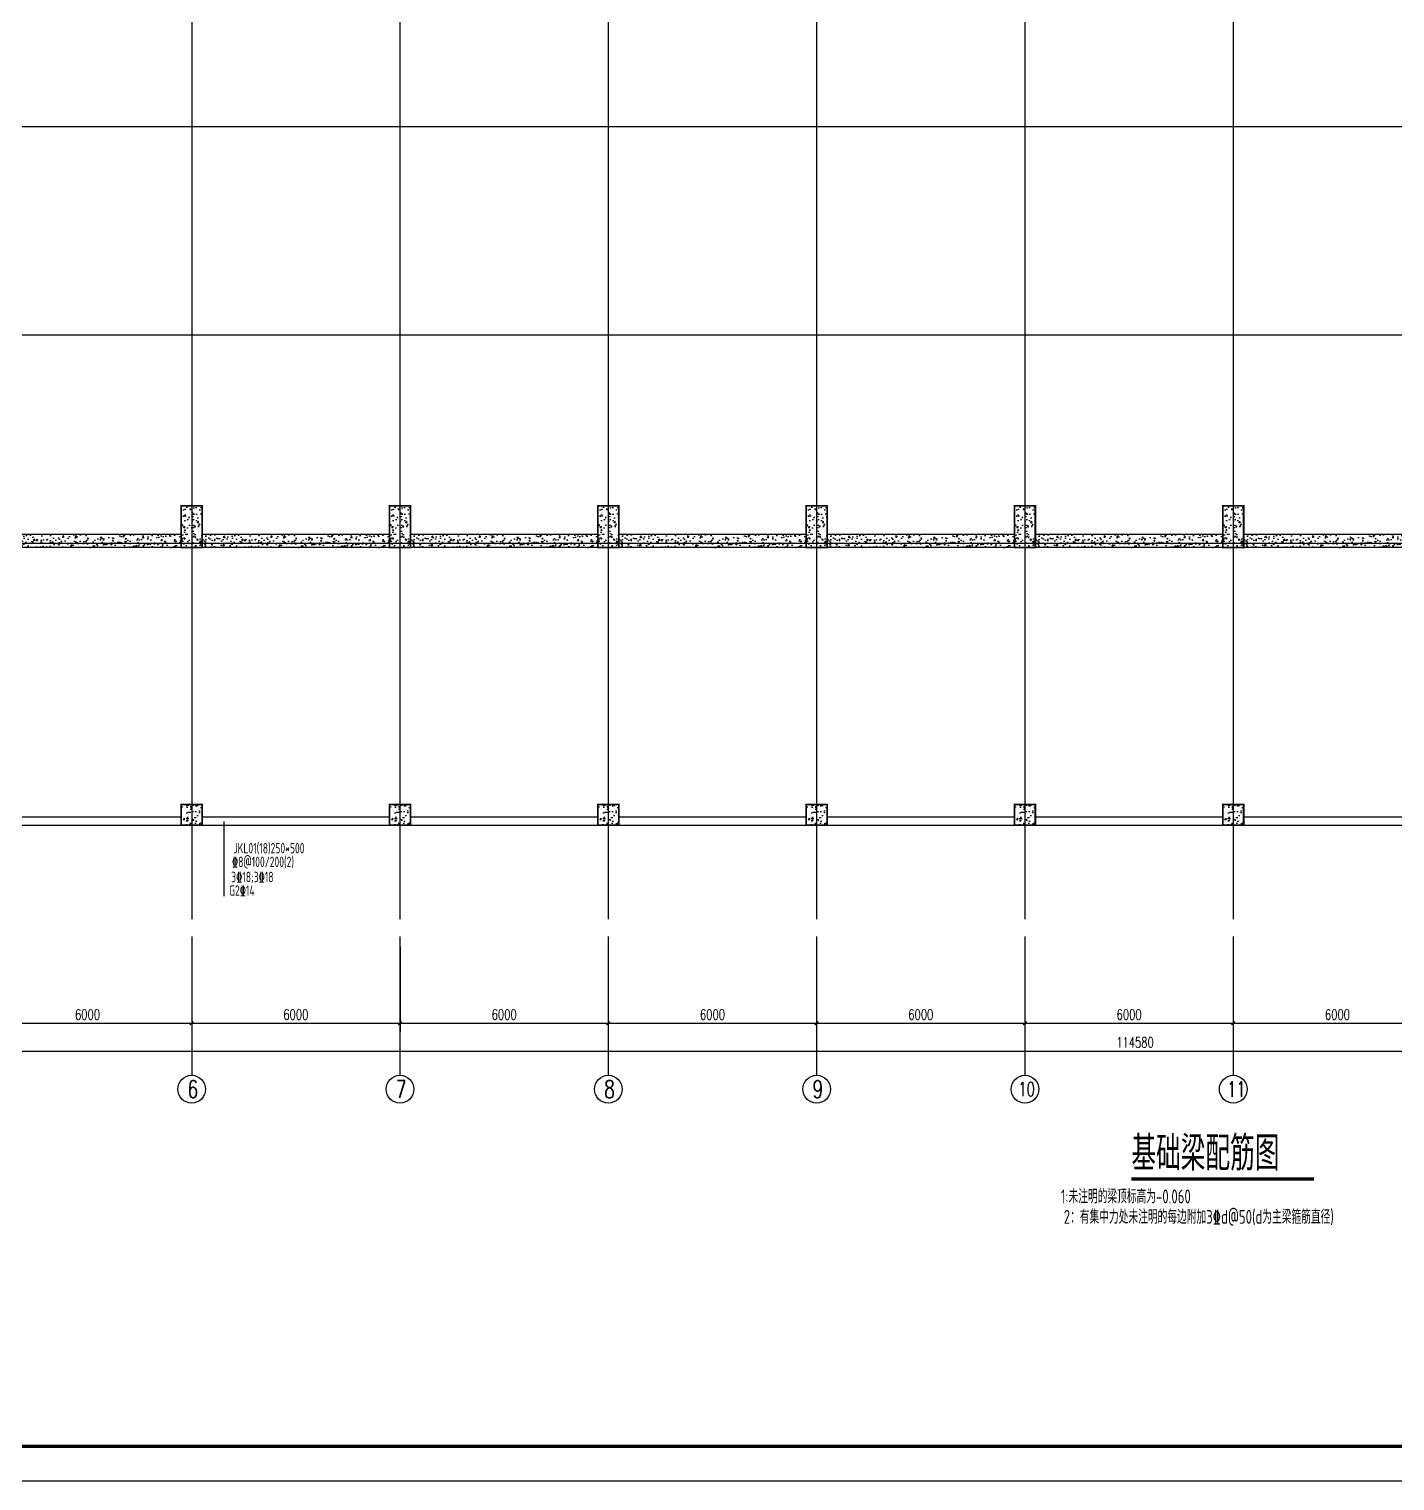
# Model space of a CAD drawing. Extents: x -73672 to 366960, y -527333 to 140666.
# Drawn here: x 217021 to 256363, y -186418 to -144605 of the extents above; entities that cross this region are included whole.
import ezdxf
from ezdxf.enums import TextEntityAlignment as Align

# ---------------------------------------------------------------- set-up
doc = ezdxf.new("R2010")
doc.units = 0
doc.header["$LTSCALE"] = 1000
doc.header["$MEASUREMENT"] = 0
for name, color, linetype in [('AXIS', 3, 'Continuous'), ('AXIS_TEXT', 7, 'Continuous'), ('COLU_DE_NUM', 7, 'Continuous'), ('COLUMN', 9, 'Continuous'), ('DIM_SYMB', 3, 'Continuous'), ('PUB_TITLE', 4, 'Continuous'), ('TEXT', 3, 'Continuous'), ('WALL', 9, 'Continuous')]:
    doc.layers.add(name, color=color, linetype=linetype)
doc.styles.add('_TCH_AXIS', font='COMPLEX', dxfattribs={"bigfont": 'GBCBIG'})
doc.styles.add('_TCH_DIM_T3', font='SIMPLEX', dxfattribs={"width": 0.705882, "bigfont": 'GBCBIG'})
doc.styles.add('COMPLEX', font='COMPLEX', dxfattribs={"bigfont": 'Tssdchn.shx'})
doc.styles.get("Standard").update_dxf_attribs({"font": 'gbenor.shx', "bigfont": 'gbcbig.shx'})
doc.styles.add('TSSD_Label', font='Tssdeng.shx', dxfattribs={"width": 0.7, "bigfont": 'hztxt.shx'})
doc.styles.add('TSSD_Rein', font='Tssdeng.shx', dxfattribs={"width": 0.7, "bigfont": 'hztxt.shx'})
doc.dimstyles.new('_TCH_ARCH-100', dxfattribs={"dimtxt": 297.5, "dimasz": 100, "dimexe": 250, "dimexo": 300, "dimgap": 100, "dimtad": 1, "dimdec": 0, "dimzin": 0, "dimdsep": 46, "dimtxsty": '_TCH_DIM_T3', "dimblk": 'ARCHTICK', "dimcen": 0.09, "dimclrt": 7, "dimazin": 2, "dimtfac": 1, "dimtdec": 0, "dimtix": 1, "dimtmove": 2, "dimatfit": 3, "dimfxl": 0, "dimtolj": 1, "dimtzin": 0, "dimarcsym": 0})

# ---------------------------------------------------------------- blocks, each defined once
blk = doc.blocks.new('_AXISO')
blk.add_circle((0, 0), 0.5)
at = {"layer": 'AXIS_TEXT', "style": 'COMPLEX'}
blk.add_attdef('A', text='', height=0.56, dxfattribs=at).set_placement((-0.25, -0.28), (0.25, -0.28), align=Align.FIT)
blk = doc.blocks.new('_ArchTick')
at = {"color": 0, "linetype": 'ByBlock', "const_width": 0.4}
blk.add_lwpolyline([(-0.5, -0.5), (0.5, 0.5)], dxfattribs=at)
blk = doc.blocks.new('*D8573')
at = {"layer": 'AXIS', "color": 0, "lineweight": -2}
for p, q in [((191586, -171036), (191586, -174286)), ((306166, -171036), (306166, -174286)), ((191586, -174036), (306166, -174036))]:
    blk.add_line(p, q, dxfattribs=at)
at = {"layer": 'Defpoints', "color": 0}
for p in [(191586, -170736), (306166, -170736), (306166, -174036)]:
    blk.add_point(p, dxfattribs=at)
at = {"layer": 'AXIS', "color": 0, "linetype": 'ByBlock', "lineweight": -2, "xscale": 100, "yscale": 100, "zscale": 100, "rotation": 180}
blk.add_blockref('_ArchTick', (191586, -174036), dxfattribs=at)
at = {"layer": 'AXIS', "color": 0, "linetype": 'ByBlock', "lineweight": -2, "xscale": 100, "yscale": 100, "zscale": 100}
blk.add_blockref('_ArchTick', (306166, -174036), dxfattribs=at)
at = {"layer": 'AXIS', "color": 7, "insert": (248876, -173787), "char_height": 297.5, "attachment_point": 5, "style": '_TCH_DIM_T3'}
blk.add_mtext('\\A1;114580', dxfattribs=at)
blk = doc.blocks.new('*D8579')
at = {"layer": 'AXIS', "color": 0, "lineweight": -2}
for p, q in [((215706, -171036), (215706, -173486)), ((221706, -171036), (221706, -173486)), ((215706, -173236), (221706, -173236))]:
    blk.add_line(p, q, dxfattribs=at)
at = {"layer": 'Defpoints', "color": 0}
for p in [(215706, -170736), (221706, -170736), (221706, -173236)]:
    blk.add_point(p, dxfattribs=at)
at = {"layer": 'AXIS', "color": 0, "linetype": 'ByBlock', "lineweight": -2, "xscale": 100, "yscale": 100, "zscale": 100, "rotation": 180}
blk.add_blockref('_ArchTick', (215706, -173236), dxfattribs=at)
at = {"layer": 'AXIS', "color": 0, "linetype": 'ByBlock', "lineweight": -2, "xscale": 100, "yscale": 100, "zscale": 100}
blk.add_blockref('_ArchTick', (221706, -173236), dxfattribs=at)
at = {"layer": 'AXIS', "color": 7, "insert": (218706, -172987), "char_height": 297.5, "attachment_point": 5, "style": '_TCH_DIM_T3'}
blk.add_mtext('\\A1;6000', dxfattribs=at)
blk = doc.blocks.new('*D8580')
at = {"layer": 'AXIS', "color": 0, "lineweight": -2}
for p, q in [((221706, -171036), (221706, -173486)), ((227706, -171036), (227706, -173486)), ((221706, -173236), (227706, -173236))]:
    blk.add_line(p, q, dxfattribs=at)
at = {"layer": 'Defpoints', "color": 0}
for p in [(221706, -170736), (227706, -170736), (227706, -173236)]:
    blk.add_point(p, dxfattribs=at)
at = {"layer": 'AXIS', "color": 0, "linetype": 'ByBlock', "lineweight": -2, "xscale": 100, "yscale": 100, "zscale": 100, "rotation": 180}
blk.add_blockref('_ArchTick', (221706, -173236), dxfattribs=at)
at = {"layer": 'AXIS', "color": 0, "linetype": 'ByBlock', "lineweight": -2, "xscale": 100, "yscale": 100, "zscale": 100}
blk.add_blockref('_ArchTick', (227706, -173236), dxfattribs=at)
at = {"layer": 'AXIS', "color": 7, "insert": (224706, -172987), "char_height": 297.5, "attachment_point": 5, "style": '_TCH_DIM_T3'}
blk.add_mtext('\\A1;6000', dxfattribs=at)
blk = doc.blocks.new('*D8581')
at = {"layer": 'AXIS', "color": 0, "lineweight": -2}
for p, q in [((227706, -171036), (227706, -173486)), ((233706, -171036), (233706, -173486)), ((227706, -173236), (233706, -173236))]:
    blk.add_line(p, q, dxfattribs=at)
at = {"layer": 'Defpoints', "color": 0}
for p in [(227706, -170736), (233706, -170736), (233706, -173236)]:
    blk.add_point(p, dxfattribs=at)
at = {"layer": 'AXIS', "color": 0, "linetype": 'ByBlock', "lineweight": -2, "xscale": 100, "yscale": 100, "zscale": 100, "rotation": 180}
blk.add_blockref('_ArchTick', (227706, -173236), dxfattribs=at)
at = {"layer": 'AXIS', "color": 0, "linetype": 'ByBlock', "lineweight": -2, "xscale": 100, "yscale": 100, "zscale": 100}
blk.add_blockref('_ArchTick', (233706, -173236), dxfattribs=at)
at = {"layer": 'AXIS', "color": 7, "insert": (230706, -172987), "char_height": 297.5, "attachment_point": 5, "style": '_TCH_DIM_T3'}
blk.add_mtext('\\A1;6000', dxfattribs=at)
blk = doc.blocks.new('*D8582')
at = {"layer": 'AXIS', "color": 0, "lineweight": -2}
for p, q in [((233706, -171036), (233706, -173486)), ((239706, -171036), (239706, -173486)), ((233706, -173236), (239706, -173236))]:
    blk.add_line(p, q, dxfattribs=at)
at = {"layer": 'Defpoints', "color": 0}
for p in [(233706, -170736), (239706, -170736), (239706, -173236)]:
    blk.add_point(p, dxfattribs=at)
at = {"layer": 'AXIS', "color": 0, "linetype": 'ByBlock', "lineweight": -2, "xscale": 100, "yscale": 100, "zscale": 100, "rotation": 180}
blk.add_blockref('_ArchTick', (233706, -173236), dxfattribs=at)
at = {"layer": 'AXIS', "color": 0, "linetype": 'ByBlock', "lineweight": -2, "xscale": 100, "yscale": 100, "zscale": 100}
blk.add_blockref('_ArchTick', (239706, -173236), dxfattribs=at)
at = {"layer": 'AXIS', "color": 7, "insert": (236706, -172987), "char_height": 297.5, "attachment_point": 5, "style": '_TCH_DIM_T3'}
blk.add_mtext('\\A1;6000', dxfattribs=at)
blk = doc.blocks.new('*D8583')
at = {"layer": 'AXIS', "color": 0, "lineweight": -2}
for p, q in [((239706, -171036), (239706, -173486)), ((245706, -171036), (245706, -173486)), ((239706, -173236), (245706, -173236))]:
    blk.add_line(p, q, dxfattribs=at)
at = {"layer": 'Defpoints', "color": 0}
for p in [(239706, -170736), (245706, -170736), (245706, -173236)]:
    blk.add_point(p, dxfattribs=at)
at = {"layer": 'AXIS', "color": 0, "linetype": 'ByBlock', "lineweight": -2, "xscale": 100, "yscale": 100, "zscale": 100, "rotation": 180}
blk.add_blockref('_ArchTick', (239706, -173236), dxfattribs=at)
at = {"layer": 'AXIS', "color": 0, "linetype": 'ByBlock', "lineweight": -2, "xscale": 100, "yscale": 100, "zscale": 100}
blk.add_blockref('_ArchTick', (245706, -173236), dxfattribs=at)
at = {"layer": 'AXIS', "color": 7, "insert": (242706, -172987), "char_height": 297.5, "attachment_point": 5, "style": '_TCH_DIM_T3'}
blk.add_mtext('\\A1;6000', dxfattribs=at)
blk = doc.blocks.new('*D8584')
at = {"layer": 'AXIS', "color": 0, "lineweight": -2}
for p, q in [((245706, -171036), (245706, -173486)), ((251706, -171036), (251706, -173486)), ((245706, -173236), (251706, -173236))]:
    blk.add_line(p, q, dxfattribs=at)
at = {"layer": 'Defpoints', "color": 0}
for p in [(245706, -170736), (251706, -170736), (251706, -173236)]:
    blk.add_point(p, dxfattribs=at)
at = {"layer": 'AXIS', "color": 0, "linetype": 'ByBlock', "lineweight": -2, "xscale": 100, "yscale": 100, "zscale": 100, "rotation": 180}
blk.add_blockref('_ArchTick', (245706, -173236), dxfattribs=at)
at = {"layer": 'AXIS', "color": 0, "linetype": 'ByBlock', "lineweight": -2, "xscale": 100, "yscale": 100, "zscale": 100}
blk.add_blockref('_ArchTick', (251706, -173236), dxfattribs=at)
at = {"layer": 'AXIS', "color": 7, "insert": (248706, -172987), "char_height": 297.5, "attachment_point": 5, "style": '_TCH_DIM_T3'}
blk.add_mtext('\\A1;6000', dxfattribs=at)
blk = doc.blocks.new('*D8585')
at = {"layer": 'AXIS', "color": 0, "lineweight": -2}
for p, q in [((251706, -171036), (251706, -173486)), ((257706, -171036), (257706, -173486)), ((251706, -173236), (257706, -173236))]:
    blk.add_line(p, q, dxfattribs=at)
at = {"layer": 'Defpoints', "color": 0}
for p in [(251706, -170736), (257706, -170736), (257706, -173236)]:
    blk.add_point(p, dxfattribs=at)
at = {"layer": 'AXIS', "color": 0, "linetype": 'ByBlock', "lineweight": -2, "xscale": 100, "yscale": 100, "zscale": 100, "rotation": 180}
blk.add_blockref('_ArchTick', (251706, -173236), dxfattribs=at)
at = {"layer": 'AXIS', "color": 0, "linetype": 'ByBlock', "lineweight": -2, "xscale": 100, "yscale": 100, "zscale": 100}
blk.add_blockref('_ArchTick', (257706, -173236), dxfattribs=at)
at = {"layer": 'AXIS', "color": 7, "insert": (254706, -172987), "char_height": 297.5, "attachment_point": 5, "style": '_TCH_DIM_T3'}
blk.add_mtext('\\A1;6000', dxfattribs=at)

msp = doc.modelspace()

# ---------------------------------------------------------------- hatches: boundary and pattern name
h = msp.add_hatch()
h.set_pattern_fill('混凝土', color=0, scale=50)
h.set_pattern_definition([(50, (29820, -44086.3), (358.6301, -31.37607), [37.5, -412.5]), (355, (29820, -44086.3), (-69.37567, 376.09607), [30, -330]), (100.4514, (29849.9, -44088.9), (289.2547, 344.71977), [31.8701, -350.57106]), (46.1842, (29820, -43986.3), (533.6205, -82.7595), [56.25, -618.75]), (96.6356, (29864.47, -43993.2), (467.3314, 487.0589), [47.8051, -525.8565]), (351.1842, (29820, -43986.3), (467.331, 487.0593), [45, -495]), (21, (29870, -44011.3), (298.45353, -201.30945), [37.5, -412.5]), (326, (29870, -44011.3), (121.65767, 362.575), [30, -330]), (71.4514, (29894.87, -44028.07), (420.1113, 161.26525), [31.8701, -350.57106]), (37.5, (29820, -44086.3), (6.07993, 166.44693), [0, -326, 0, -335, 0, -331.25]), (7.5, (29820, -44086.3), (131.53477, 197.20586), [0, -191, 0, -318.5, 0, -126.25]), (327.5, (29708.5, -44086.3), (266.91122, -11.277436), [0, -125, 0, -390, 0, -517.5]), (317.5, (29658.5, -44086.3), (291.59308, 50.0525), [0, -162.5, 0, -259, 0, -367.5])])
h.paths.add_polyline_path([(221525.56, -159534.17), (221775.56, -159534.17), (222005.56, -159534.17), (222005.56, -158704.17), (222005.56, -158454.17), (221525.56, -158454.17)])
h.paths.add_polyline_path([(221525.56, -158454.17), (222005.56, -158454.17), (222005.56, -158334.17), (221525.56, -158334.17)])
h.paths.add_polyline_path([(221525.56, -158334.17), (221405.56, -158334.17), (221405.56, -158454.17), (221525.56, -158454.17)])
h.paths.add_polyline_path([(221525.56, -159534.17), (221525.56, -158454.17), (221405.56, -158454.17), (221405.56, -159534.17)])
h = msp.add_hatch()
h.set_pattern_fill('混凝土', color=0, scale=50)
h.set_pattern_definition([(50, (35820, -44086.3), (358.6301, -31.37607), [37.5, -412.5]), (355, (35820, -44086.3), (-69.37567, 376.09607), [30, -330]), (100.4514, (35849.9, -44088.9), (289.2547, 344.71977), [31.8701, -350.57106]), (46.1842, (35820, -43986.3), (533.6205, -82.7595), [56.25, -618.75]), (96.6356, (35864.47, -43993.2), (467.3314, 487.0589), [47.8051, -525.8565]), (351.1842, (35820, -43986.3), (467.331, 487.0593), [45, -495]), (21, (35870, -44011.3), (298.45353, -201.30945), [37.5, -412.5]), (326, (35870, -44011.3), (121.65767, 362.575), [30, -330]), (71.4514, (35894.87, -44028.07), (420.1113, 161.26525), [31.8701, -350.57106]), (37.5, (35820, -44086.3), (6.07993, 166.44693), [0, -326, 0, -335, 0, -331.25]), (7.5, (35820, -44086.3), (131.53477, 197.20586), [0, -191, 0, -318.5, 0, -126.25]), (327.5, (35708.5, -44086.3), (266.91122, -11.277436), [0, -125, 0, -390, 0, -517.5]), (317.5, (35658.5, -44086.3), (291.59308, 50.0525), [0, -162.5, 0, -259, 0, -367.5])])
h.paths.add_polyline_path([(227525.56, -159534.17), (227775.56, -159534.17), (228005.56, -159534.17), (228005.56, -158704.17), (228005.56, -158454.17), (227525.56, -158454.17)])
h.paths.add_polyline_path([(227525.56, -158454.17), (228005.56, -158454.17), (228005.56, -158334.17), (227525.56, -158334.17)])
h.paths.add_polyline_path([(227525.56, -158334.17), (227405.56, -158334.17), (227405.56, -158454.17), (227525.56, -158454.17)])
h.paths.add_polyline_path([(227525.56, -159534.17), (227525.56, -158454.17), (227405.56, -158454.17), (227405.56, -159534.17)])
h = msp.add_hatch()
h.set_pattern_fill('混凝土', color=0, scale=50)
h.set_pattern_definition([(50, (41820, -44086.3), (358.6301, -31.37607), [37.5, -412.5]), (355, (41820, -44086.3), (-69.37567, 376.09607), [30, -330]), (100.4514, (41849.9, -44088.9), (289.2547, 344.71977), [31.8701, -350.57106]), (46.1842, (41820, -43986.3), (533.6205, -82.7595), [56.25, -618.75]), (96.6356, (41864.47, -43993.2), (467.3314, 487.0589), [47.8051, -525.8565]), (351.1842, (41820, -43986.3), (467.331, 487.0593), [45, -495]), (21, (41870, -44011.3), (298.45353, -201.30945), [37.5, -412.5]), (326, (41870, -44011.3), (121.65767, 362.575), [30, -330]), (71.4514, (41894.87, -44028.07), (420.1113, 161.26525), [31.8701, -350.57106]), (37.5, (41820, -44086.3), (6.07993, 166.44693), [0, -326, 0, -335, 0, -331.25]), (7.5, (41820, -44086.3), (131.53477, 197.20586), [0, -191, 0, -318.5, 0, -126.25]), (327.5, (41708.5, -44086.3), (266.91122, -11.277436), [0, -125, 0, -390, 0, -517.5]), (317.5, (41658.5, -44086.3), (291.59308, 50.0525), [0, -162.5, 0, -259, 0, -367.5])])
h.paths.add_polyline_path([(233525.56, -159534.17), (233775.56, -159534.17), (234005.56, -159534.17), (234005.56, -158704.17), (234005.56, -158454.17), (233525.56, -158454.17)])
h.paths.add_polyline_path([(233525.56, -158454.17), (234005.56, -158454.17), (234005.56, -158334.17), (233525.56, -158334.17)])
h.paths.add_polyline_path([(233525.56, -158334.17), (233405.56, -158334.17), (233405.56, -158454.17), (233525.56, -158454.17)])
h.paths.add_polyline_path([(233525.56, -159534.17), (233525.56, -158454.17), (233405.56, -158454.17), (233405.56, -159534.17)])
h = msp.add_hatch()
h.set_pattern_fill('混凝土', color=0, scale=50)
h.set_pattern_definition([(50, (47820, -44086.3), (358.6301, -31.37607), [37.5, -412.5]), (355, (47820, -44086.3), (-69.37567, 376.09607), [30, -330]), (100.4514, (47849.9, -44088.9), (289.2547, 344.71977), [31.8701, -350.57106]), (46.1842, (47820, -43986.3), (533.6205, -82.7595), [56.25, -618.75]), (96.6356, (47864.47, -43993.2), (467.3314, 487.0589), [47.8051, -525.8565]), (351.1842, (47820, -43986.3), (467.331, 487.0593), [45, -495]), (21, (47870, -44011.3), (298.45353, -201.30945), [37.5, -412.5]), (326, (47870, -44011.3), (121.65767, 362.575), [30, -330]), (71.4514, (47894.87, -44028.07), (420.1113, 161.26525), [31.8701, -350.57106]), (37.5, (47820, -44086.3), (6.07993, 166.44693), [0, -326, 0, -335, 0, -331.25]), (7.5, (47820, -44086.3), (131.53477, 197.20586), [0, -191, 0, -318.5, 0, -126.25]), (327.5, (47708.5, -44086.3), (266.91122, -11.277436), [0, -125, 0, -390, 0, -517.5]), (317.5, (47658.5, -44086.3), (291.59308, 50.0525), [0, -162.5, 0, -259, 0, -367.5])])
h.paths.add_polyline_path([(239525.56, -159534.17), (239775.56, -159534.17), (240005.56, -159534.17), (240005.56, -158704.17), (240005.56, -158454.17), (239525.56, -158454.17)])
h.paths.add_polyline_path([(239525.56, -158454.17), (240005.56, -158454.17), (240005.56, -158334.17), (239525.56, -158334.17)])
h.paths.add_polyline_path([(239525.56, -158334.17), (239405.56, -158334.17), (239405.56, -158454.17), (239525.56, -158454.17)])
h.paths.add_polyline_path([(239525.56, -159534.17), (239525.56, -158454.17), (239405.56, -158454.17), (239405.56, -159534.17)])
h = msp.add_hatch()
h.set_pattern_fill('混凝土', color=0, scale=50)
h.set_pattern_definition([(50, (53820, -44086.3), (358.6301, -31.37607), [37.5, -412.5]), (355, (53820, -44086.3), (-69.37567, 376.09607), [30, -330]), (100.4514, (53849.9, -44088.9), (289.2547, 344.71977), [31.8701, -350.57106]), (46.1842, (53820, -43986.3), (533.6205, -82.7595), [56.25, -618.75]), (96.6356, (53864.47, -43993.2), (467.3314, 487.0589), [47.8051, -525.8565]), (351.1842, (53820, -43986.3), (467.331, 487.0593), [45, -495]), (21, (53870, -44011.3), (298.45353, -201.30945), [37.5, -412.5]), (326, (53870, -44011.3), (121.65767, 362.575), [30, -330]), (71.4514, (53894.87, -44028.07), (420.1113, 161.26525), [31.8701, -350.57106]), (37.5, (53820, -44086.3), (6.07993, 166.44693), [0, -326, 0, -335, 0, -331.25]), (7.5, (53820, -44086.3), (131.53477, 197.20586), [0, -191, 0, -318.5, 0, -126.25]), (327.5, (53708.5, -44086.3), (266.91122, -11.277436), [0, -125, 0, -390, 0, -517.5]), (317.5, (53658.5, -44086.3), (291.59308, 50.0525), [0, -162.5, 0, -259, 0, -367.5])])
h.paths.add_polyline_path([(245525.56, -159534.17), (245775.56, -159534.17), (246005.56, -159534.17), (246005.56, -158704.17), (246005.56, -158454.17), (245525.56, -158454.17)])
h.paths.add_polyline_path([(245525.56, -158454.17), (246005.56, -158454.17), (246005.56, -158334.17), (245525.56, -158334.17)])
h.paths.add_polyline_path([(245525.56, -158334.17), (245405.56, -158334.17), (245405.56, -158454.17), (245525.56, -158454.17)])
h.paths.add_polyline_path([(245525.56, -159534.17), (245525.56, -158454.17), (245405.56, -158454.17), (245405.56, -159534.17)])
h = msp.add_hatch()
h.set_pattern_fill('混凝土', color=0, scale=50)
h.set_pattern_definition([(50, (59820, -44086.3), (358.6301, -31.37607), [37.5, -412.5]), (355, (59820, -44086.3), (-69.37567, 376.09607), [30, -330]), (100.4514, (59849.9, -44088.9), (289.2547, 344.71977), [31.8701, -350.57106]), (46.1842, (59820, -43986.3), (533.6205, -82.7595), [56.25, -618.75]), (96.6356, (59864.47, -43993.2), (467.3314, 487.0589), [47.8051, -525.8565]), (351.1842, (59820, -43986.3), (467.331, 487.0593), [45, -495]), (21, (59870, -44011.3), (298.45353, -201.30945), [37.5, -412.5]), (326, (59870, -44011.3), (121.65767, 362.575), [30, -330]), (71.4514, (59894.87, -44028.07), (420.1113, 161.26525), [31.8701, -350.57106]), (37.5, (59820, -44086.3), (6.07993, 166.44693), [0, -326, 0, -335, 0, -331.25]), (7.5, (59820, -44086.3), (131.53477, 197.20586), [0, -191, 0, -318.5, 0, -126.25]), (327.5, (59708.5, -44086.3), (266.91122, -11.277436), [0, -125, 0, -390, 0, -517.5]), (317.5, (59658.5, -44086.3), (291.59308, 50.0525), [0, -162.5, 0, -259, 0, -367.5])])
h.paths.add_polyline_path([(251525.56, -159534.17), (251775.56, -159534.17), (252005.56, -159534.17), (252005.56, -158704.17), (252005.56, -158454.17), (251525.56, -158454.17)])
h.paths.add_polyline_path([(251525.56, -158454.17), (252005.56, -158454.17), (252005.56, -158334.17), (251525.56, -158334.17)])
h.paths.add_polyline_path([(251525.56, -158334.17), (251405.56, -158334.17), (251405.56, -158454.17), (251525.56, -158454.17)])
h.paths.add_polyline_path([(251525.56, -159534.17), (251525.56, -158454.17), (251405.56, -158454.17), (251405.56, -159534.17)])
h = msp.add_hatch()
h.set_pattern_fill('混凝土', color=0, scale=50, pattern_type=2)
h.set_pattern_definition([(50, (18000, 2953.7), (358.6301, -31.37607), [37.5, -412.5]), (355, (18000, 2953.7), (-69.37567, 376.09607), [30, -330]), (100.4514, (18029.9, 2951.1), (289.2547, 344.71977), [31.8701, -350.57106]), (46.1842, (18000, 3053.7), (533.6205, -82.7595), [56.25, -618.75]), (96.6356, (18044.47, 3046.8), (467.3314, 487.0589), [47.8051, -525.8565]), (351.1842, (18000, 3053.7), (467.331, 487.0593), [45, -495]), (21, (18050, 3028.7), (298.45353, -201.30945), [37.5, -412.5]), (326, (18050, 3028.7), (121.65767, 362.575), [30, -330]), (71.4514, (18074.87, 3011.93), (420.1113, 161.26525), [31.8701, -350.57106]), (37.5, (18000, 2953.7), (6.07993, 166.44693), [0, -326, 0, -335, 0, -331.25]), (7.5, (18000, 2953.7), (131.53477, 197.20586), [0, -191, 0, -318.5, 0, -126.25]), (327.5, (17888.5, 2953.7), (266.91122, -11.277436), [0, -125, 0, -390, 0, -517.5]), (317.5, (17838.5, 2953.7), (291.59308, 50.0525), [0, -162.5, 0, -259, 0, -367.5])])
h.paths.add_polyline_path([(216005.56, -159414.17), (221405.56, -159414.17), (221405.56, -159164.17), (216005.56, -159164.17)])
h.paths.add_polyline_path([(216005.56, -159534.17), (221405.56, -159534.17), (221405.56, -159414.17), (216005.56, -159414.17)])
h = msp.add_hatch()
h.set_pattern_fill('混凝土', color=0, scale=50, pattern_type=2)
h.set_pattern_definition([(50, (24000, 2953.7), (358.6301, -31.37607), [37.5, -412.5]), (355, (24000, 2953.7), (-69.37567, 376.09607), [30, -330]), (100.4514, (24029.9, 2951.1), (289.2547, 344.71977), [31.8701, -350.57106]), (46.1842, (24000, 3053.7), (533.6205, -82.7595), [56.25, -618.75]), (96.6356, (24044.47, 3046.8), (467.3314, 487.0589), [47.8051, -525.8565]), (351.1842, (24000, 3053.7), (467.331, 487.0593), [45, -495]), (21, (24050, 3028.7), (298.45353, -201.30945), [37.5, -412.5]), (326, (24050, 3028.7), (121.65767, 362.575), [30, -330]), (71.4514, (24074.87, 3011.93), (420.1113, 161.26525), [31.8701, -350.57106]), (37.5, (24000, 2953.7), (6.07993, 166.44693), [0, -326, 0, -335, 0, -331.25]), (7.5, (24000, 2953.7), (131.53477, 197.20586), [0, -191, 0, -318.5, 0, -126.25]), (327.5, (23888.5, 2953.7), (266.91122, -11.277436), [0, -125, 0, -390, 0, -517.5]), (317.5, (23838.5, 2953.7), (291.59308, 50.0525), [0, -162.5, 0, -259, 0, -367.5])])
h.paths.add_polyline_path([(222005.56, -159414.17), (227405.56, -159414.17), (227405.56, -159164.17), (222005.56, -159164.17)])
h.paths.add_polyline_path([(222005.56, -159534.17), (227405.56, -159534.17), (227405.56, -159414.17), (222005.56, -159414.17)])
h = msp.add_hatch()
h.set_pattern_fill('混凝土', color=0, scale=50, pattern_type=2)
h.set_pattern_definition([(50, (30000, 2953.7), (358.6301, -31.37607), [37.5, -412.5]), (355, (30000, 2953.7), (-69.37567, 376.09607), [30, -330]), (100.4514, (30029.9, 2951.1), (289.2547, 344.71977), [31.8701, -350.57106]), (46.1842, (30000, 3053.7), (533.6205, -82.7595), [56.25, -618.75]), (96.6356, (30044.47, 3046.8), (467.3314, 487.0589), [47.8051, -525.8565]), (351.1842, (30000, 3053.7), (467.331, 487.0593), [45, -495]), (21, (30050, 3028.7), (298.45353, -201.30945), [37.5, -412.5]), (326, (30050, 3028.7), (121.65767, 362.575), [30, -330]), (71.4514, (30074.87, 3011.93), (420.1113, 161.26525), [31.8701, -350.57106]), (37.5, (30000, 2953.7), (6.07993, 166.44693), [0, -326, 0, -335, 0, -331.25]), (7.5, (30000, 2953.7), (131.53477, 197.20586), [0, -191, 0, -318.5, 0, -126.25]), (327.5, (29888.5, 2953.7), (266.91122, -11.277436), [0, -125, 0, -390, 0, -517.5]), (317.5, (29838.5, 2953.7), (291.59308, 50.0525), [0, -162.5, 0, -259, 0, -367.5])])
h.paths.add_polyline_path([(228005.56, -159414.17), (233405.56, -159414.17), (233405.56, -159164.17), (228005.56, -159164.17)])
h.paths.add_polyline_path([(228005.56, -159534.17), (233405.56, -159534.17), (233405.56, -159414.17), (228005.56, -159414.17)])
h = msp.add_hatch()
h.set_pattern_fill('混凝土', color=0, scale=50, pattern_type=2)
h.set_pattern_definition([(50, (36000, 2953.7), (358.6301, -31.37607), [37.5, -412.5]), (355, (36000, 2953.7), (-69.37567, 376.09607), [30, -330]), (100.4514, (36029.9, 2951.1), (289.2547, 344.71977), [31.8701, -350.57106]), (46.1842, (36000, 3053.7), (533.6205, -82.7595), [56.25, -618.75]), (96.6356, (36044.47, 3046.8), (467.3314, 487.0589), [47.8051, -525.8565]), (351.1842, (36000, 3053.7), (467.331, 487.0593), [45, -495]), (21, (36050, 3028.7), (298.45353, -201.30945), [37.5, -412.5]), (326, (36050, 3028.7), (121.65767, 362.575), [30, -330]), (71.4514, (36074.87, 3011.93), (420.1113, 161.26525), [31.8701, -350.57106]), (37.5, (36000, 2953.7), (6.07993, 166.44693), [0, -326, 0, -335, 0, -331.25]), (7.5, (36000, 2953.7), (131.53477, 197.20586), [0, -191, 0, -318.5, 0, -126.25]), (327.5, (35888.5, 2953.7), (266.91122, -11.277436), [0, -125, 0, -390, 0, -517.5]), (317.5, (35838.5, 2953.7), (291.59308, 50.0525), [0, -162.5, 0, -259, 0, -367.5])])
h.paths.add_polyline_path([(234005.56, -159414.17), (239405.56, -159414.17), (239405.56, -159164.17), (234005.56, -159164.17)])
h.paths.add_polyline_path([(234005.56, -159534.17), (239405.56, -159534.17), (239405.56, -159414.17), (234005.56, -159414.17)])
h = msp.add_hatch()
h.set_pattern_fill('混凝土', color=0, scale=50, pattern_type=2)
h.set_pattern_definition([(50, (42000, 2953.7), (358.6301, -31.37607), [37.5, -412.5]), (355, (42000, 2953.7), (-69.37567, 376.09607), [30, -330]), (100.4514, (42029.9, 2951.1), (289.2547, 344.71977), [31.8701, -350.57106]), (46.1842, (42000, 3053.7), (533.6205, -82.7595), [56.25, -618.75]), (96.6356, (42044.47, 3046.8), (467.3314, 487.0589), [47.8051, -525.8565]), (351.1842, (42000, 3053.7), (467.331, 487.0593), [45, -495]), (21, (42050, 3028.7), (298.45353, -201.30945), [37.5, -412.5]), (326, (42050, 3028.7), (121.65767, 362.575), [30, -330]), (71.4514, (42074.87, 3011.93), (420.1113, 161.26525), [31.8701, -350.57106]), (37.5, (42000, 2953.7), (6.07993, 166.44693), [0, -326, 0, -335, 0, -331.25]), (7.5, (42000, 2953.7), (131.53477, 197.20586), [0, -191, 0, -318.5, 0, -126.25]), (327.5, (41888.5, 2953.7), (266.91122, -11.277436), [0, -125, 0, -390, 0, -517.5]), (317.5, (41838.5, 2953.7), (291.59308, 50.0525), [0, -162.5, 0, -259, 0, -367.5])])
h.paths.add_polyline_path([(240005.56, -159414.17), (245405.56, -159414.17), (245405.56, -159164.17), (240005.56, -159164.17)])
h.paths.add_polyline_path([(240005.56, -159534.17), (245405.56, -159534.17), (245405.56, -159414.17), (240005.56, -159414.17)])
h = msp.add_hatch()
h.set_pattern_fill('混凝土', color=0, scale=50, pattern_type=2)
h.set_pattern_definition([(50, (48000, 2953.7), (358.6301, -31.37607), [37.5, -412.5]), (355, (48000, 2953.7), (-69.37567, 376.09607), [30, -330]), (100.4514, (48029.9, 2951.1), (289.2547, 344.71977), [31.8701, -350.57106]), (46.1842, (48000, 3053.7), (533.6205, -82.7595), [56.25, -618.75]), (96.6356, (48044.47, 3046.8), (467.3314, 487.0589), [47.8051, -525.8565]), (351.1842, (48000, 3053.7), (467.331, 487.0593), [45, -495]), (21, (48050, 3028.7), (298.45353, -201.30945), [37.5, -412.5]), (326, (48050, 3028.7), (121.65767, 362.575), [30, -330]), (71.4514, (48074.87, 3011.93), (420.1113, 161.26525), [31.8701, -350.57106]), (37.5, (48000, 2953.7), (6.07993, 166.44693), [0, -326, 0, -335, 0, -331.25]), (7.5, (48000, 2953.7), (131.53477, 197.20586), [0, -191, 0, -318.5, 0, -126.25]), (327.5, (47888.5, 2953.7), (266.91122, -11.277436), [0, -125, 0, -390, 0, -517.5]), (317.5, (47838.5, 2953.7), (291.59308, 50.0525), [0, -162.5, 0, -259, 0, -367.5])])
h.paths.add_polyline_path([(246005.56, -159414.17), (251405.56, -159414.17), (251405.56, -159164.17), (246005.56, -159164.17)])
h.paths.add_polyline_path([(246005.56, -159534.17), (251405.56, -159534.17), (251405.56, -159414.17), (246005.56, -159414.17)])
h = msp.add_hatch()
h.set_pattern_fill('混凝土', color=0, scale=50, pattern_type=2)
h.set_pattern_definition([(50, (54000, 2953.7), (358.6301, -31.37607), [37.5, -412.5]), (355, (54000, 2953.7), (-69.37567, 376.09607), [30, -330]), (100.4514, (54029.9, 2951.1), (289.2547, 344.71977), [31.8701, -350.57106]), (46.1842, (54000, 3053.7), (533.6205, -82.7595), [56.25, -618.75]), (96.6356, (54044.47, 3046.8), (467.3314, 487.0589), [47.8051, -525.8565]), (351.1842, (54000, 3053.7), (467.331, 487.0593), [45, -495]), (21, (54050, 3028.7), (298.45353, -201.30945), [37.5, -412.5]), (326, (54050, 3028.7), (121.65767, 362.575), [30, -330]), (71.4514, (54074.87, 3011.93), (420.1113, 161.26525), [31.8701, -350.57106]), (37.5, (54000, 2953.7), (6.07993, 166.44693), [0, -326, 0, -335, 0, -331.25]), (7.5, (54000, 2953.7), (131.53477, 197.20586), [0, -191, 0, -318.5, 0, -126.25]), (327.5, (53888.5, 2953.7), (266.91122, -11.277436), [0, -125, 0, -390, 0, -517.5]), (317.5, (53838.5, 2953.7), (291.59308, 50.0525), [0, -162.5, 0, -259, 0, -367.5])])
h.paths.add_polyline_path([(252005.56, -159414.17), (257405.56, -159414.17), (257405.56, -159164.17), (252005.56, -159164.17)])
h.paths.add_polyline_path([(252005.56, -159534.17), (257405.56, -159534.17), (257405.56, -159414.17), (252005.56, -159414.17)])
h = msp.add_hatch()
h.set_pattern_fill('混凝土', color=0, scale=50, pattern_type=2)
h.set_pattern_definition([(50, (-78520, -52686.3), (358.6301, -31.37607), [37.5, -412.5]), (355, (-78520, -52686.3), (-69.37567, 376.09607), [30, -330]), (100.4514, (-78490.1, -52688.9), (289.2547, 344.71977), [31.8701, -350.57106]), (46.1842, (-78520, -52586.3), (533.6205, -82.7595), [56.25, -618.75]), (96.6356, (-78475.53, -52593.2), (467.33135, 487.0589), [47.8051, -525.8565]), (351.1842, (-78520, -52586.3), (467.331, 487.0593), [45, -495]), (21, (-78470, -52611.3), (298.45353, -201.30945), [37.5, -412.5]), (326, (-78470, -52611.3), (121.65767, 362.57502), [30, -330]), (71.4514, (-78445.13, -52628.07), (420.1113, 161.26525), [31.8701, -350.57106]), (37.5, (-78520, -52686.3), (6.07993, 166.446927), [0, -326, 0, -335, 0, -331.25]), (7.5, (-78520, -52686.3), (131.53477, 197.20586), [0, -191, 0, -318.5, 0, -126.25]), (327.5, (-78631.5, -52686.3), (266.91122, -11.277436), [0, -125, 0, -390, 0, -517.5]), (317.5, (-78681.5, -52686.3), (291.59308, 50.05249), [0, -162.5, 0, -259, 0, -367.5])])
h.paths.add_polyline_path([(222005.56, -167054.17), (221525.56, -167054.17), (221525.56, -167534.17), (221655.56, -167534.17), (222005.56, -167534.17)])
h.paths.add_polyline_path([(222005.56, -166934.17), (221525.56, -166934.17), (221525.56, -167054.17), (222005.56, -167054.17)])
h.paths.add_polyline_path([(221525.56, -167054.17), (221525.56, -166934.17), (221405.56, -166934.17), (221405.56, -167054.17)])
h.paths.add_polyline_path([(221405.56, -167054.17), (221405.56, -167534.17), (221525.56, -167534.17), (221525.56, -167054.17)])
h = msp.add_hatch()
h.set_pattern_fill('混凝土', color=0, scale=50, pattern_type=2)
h.set_pattern_definition([(50, (-72520, -52686.3), (358.6301, -31.37607), [37.5, -412.5]), (355, (-72520, -52686.3), (-69.37567, 376.09607), [30, -330]), (100.4514, (-72490.1, -52688.9), (289.2547, 344.71977), [31.8701, -350.57106]), (46.1842, (-72520, -52586.3), (533.6205, -82.7595), [56.25, -618.75]), (96.6356, (-72475.53, -52593.2), (467.33135, 487.0589), [47.8051, -525.8565]), (351.1842, (-72520, -52586.3), (467.331, 487.0593), [45, -495]), (21, (-72470, -52611.3), (298.45353, -201.30945), [37.5, -412.5]), (326, (-72470, -52611.3), (121.65767, 362.57502), [30, -330]), (71.4514, (-72445.13, -52628.07), (420.1113, 161.26525), [31.8701, -350.57106]), (37.5, (-72520, -52686.3), (6.07993, 166.446927), [0, -326, 0, -335, 0, -331.25]), (7.5, (-72520, -52686.3), (131.53477, 197.20586), [0, -191, 0, -318.5, 0, -126.25]), (327.5, (-72631.5, -52686.3), (266.91122, -11.277436), [0, -125, 0, -390, 0, -517.5]), (317.5, (-72681.5, -52686.3), (291.59308, 50.05249), [0, -162.5, 0, -259, 0, -367.5])])
h.paths.add_polyline_path([(228005.56, -167054.17), (227525.56, -167054.17), (227525.56, -167534.17), (227655.56, -167534.17), (228005.56, -167534.17)])
h.paths.add_polyline_path([(228005.56, -166934.17), (227525.56, -166934.17), (227525.56, -167054.17), (228005.56, -167054.17)])
h.paths.add_polyline_path([(227525.56, -167054.17), (227525.56, -166934.17), (227405.56, -166934.17), (227405.56, -167054.17)])
h.paths.add_polyline_path([(227405.56, -167054.17), (227405.56, -167534.17), (227525.56, -167534.17), (227525.56, -167054.17)])
h = msp.add_hatch()
h.set_pattern_fill('混凝土', color=0, scale=50, pattern_type=2)
h.set_pattern_definition([(50, (-66520, -52686.3), (358.6301, -31.37607), [37.5, -412.5]), (355, (-66520, -52686.3), (-69.37567, 376.09607), [30, -330]), (100.4514, (-66490.1, -52688.9), (289.2547, 344.71977), [31.8701, -350.57106]), (46.1842, (-66520, -52586.3), (533.6205, -82.7595), [56.25, -618.75]), (96.6356, (-66475.53, -52593.2), (467.33135, 487.0589), [47.8051, -525.8565]), (351.1842, (-66520, -52586.3), (467.331, 487.0593), [45, -495]), (21, (-66470, -52611.3), (298.45353, -201.30945), [37.5, -412.5]), (326, (-66470, -52611.3), (121.65767, 362.57502), [30, -330]), (71.4514, (-66445.13, -52628.07), (420.1113, 161.26525), [31.8701, -350.57106]), (37.5, (-66520, -52686.3), (6.07993, 166.446927), [0, -326, 0, -335, 0, -331.25]), (7.5, (-66520, -52686.3), (131.53477, 197.20586), [0, -191, 0, -318.5, 0, -126.25]), (327.5, (-66631.5, -52686.3), (266.91122, -11.277436), [0, -125, 0, -390, 0, -517.5]), (317.5, (-66681.5, -52686.3), (291.59308, 50.05249), [0, -162.5, 0, -259, 0, -367.5])])
h.paths.add_polyline_path([(234005.56, -167054.17), (233525.56, -167054.17), (233525.56, -167534.17), (233655.56, -167534.17), (234005.56, -167534.17)])
h.paths.add_polyline_path([(234005.56, -166934.17), (233525.56, -166934.17), (233525.56, -167054.17), (234005.56, -167054.17)])
h.paths.add_polyline_path([(233525.56, -167054.17), (233525.56, -166934.17), (233405.56, -166934.17), (233405.56, -167054.17)])
h.paths.add_polyline_path([(233405.56, -167054.17), (233405.56, -167534.17), (233525.56, -167534.17), (233525.56, -167054.17)])
h = msp.add_hatch()
h.set_pattern_fill('混凝土', color=0, scale=50, pattern_type=2)
h.set_pattern_definition([(50, (-60520, -52686.3), (358.6301, -31.37607), [37.5, -412.5]), (355, (-60520, -52686.3), (-69.37567, 376.09607), [30, -330]), (100.4514, (-60490.1, -52688.9), (289.2547, 344.71977), [31.8701, -350.57106]), (46.1842, (-60520, -52586.3), (533.6205, -82.7595), [56.25, -618.75]), (96.6356, (-60475.53, -52593.2), (467.33135, 487.0589), [47.8051, -525.8565]), (351.1842, (-60520, -52586.3), (467.331, 487.0593), [45, -495]), (21, (-60470, -52611.3), (298.45353, -201.30945), [37.5, -412.5]), (326, (-60470, -52611.3), (121.65767, 362.57502), [30, -330]), (71.4514, (-60445.13, -52628.07), (420.1113, 161.26525), [31.8701, -350.57106]), (37.5, (-60520, -52686.3), (6.07993, 166.446927), [0, -326, 0, -335, 0, -331.25]), (7.5, (-60520, -52686.3), (131.53477, 197.20586), [0, -191, 0, -318.5, 0, -126.25]), (327.5, (-60631.5, -52686.3), (266.91122, -11.277436), [0, -125, 0, -390, 0, -517.5]), (317.5, (-60681.5, -52686.3), (291.59308, 50.05249), [0, -162.5, 0, -259, 0, -367.5])])
h.paths.add_polyline_path([(240005.56, -167054.17), (239525.56, -167054.17), (239525.56, -167534.17), (239655.56, -167534.17), (240005.56, -167534.17)])
h.paths.add_polyline_path([(240005.56, -166934.17), (239525.56, -166934.17), (239525.56, -167054.17), (240005.56, -167054.17)])
h.paths.add_polyline_path([(239525.56, -167054.17), (239525.56, -166934.17), (239405.56, -166934.17), (239405.56, -167054.17)])
h.paths.add_polyline_path([(239405.56, -167054.17), (239405.56, -167534.17), (239525.56, -167534.17), (239525.56, -167054.17)])
h = msp.add_hatch()
h.set_pattern_fill('混凝土', color=0, scale=50, pattern_type=2)
h.set_pattern_definition([(50, (-54520, -52686.3), (358.6301, -31.37607), [37.5, -412.5]), (355, (-54520, -52686.3), (-69.37567, 376.09607), [30, -330]), (100.4514, (-54490.1, -52688.9), (289.2547, 344.71977), [31.8701, -350.57106]), (46.1842, (-54520, -52586.3), (533.6205, -82.7595), [56.25, -618.75]), (96.6356, (-54475.53, -52593.2), (467.33135, 487.0589), [47.8051, -525.8565]), (351.1842, (-54520, -52586.3), (467.331, 487.0593), [45, -495]), (21, (-54470, -52611.3), (298.45353, -201.30945), [37.5, -412.5]), (326, (-54470, -52611.3), (121.65767, 362.57502), [30, -330]), (71.4514, (-54445.13, -52628.07), (420.1113, 161.26525), [31.8701, -350.57106]), (37.5, (-54520, -52686.3), (6.07993, 166.446927), [0, -326, 0, -335, 0, -331.25]), (7.5, (-54520, -52686.3), (131.53477, 197.20586), [0, -191, 0, -318.5, 0, -126.25]), (327.5, (-54631.5, -52686.3), (266.91122, -11.277436), [0, -125, 0, -390, 0, -517.5]), (317.5, (-54681.5, -52686.3), (291.59308, 50.05249), [0, -162.5, 0, -259, 0, -367.5])])
h.paths.add_polyline_path([(246005.56, -167054.17), (245525.56, -167054.17), (245525.56, -167534.17), (245655.56, -167534.17), (246005.56, -167534.17)])
h.paths.add_polyline_path([(246005.56, -166934.17), (245525.56, -166934.17), (245525.56, -167054.17), (246005.56, -167054.17)])
h.paths.add_polyline_path([(245525.56, -167054.17), (245525.56, -166934.17), (245405.56, -166934.17), (245405.56, -167054.17)])
h.paths.add_polyline_path([(245405.56, -167054.17), (245405.56, -167534.17), (245525.56, -167534.17), (245525.56, -167054.17)])
h = msp.add_hatch()
h.set_pattern_fill('混凝土', color=0, scale=50, pattern_type=2)
h.set_pattern_definition([(50, (-48520, -52686.3), (358.6301, -31.37607), [37.5, -412.5]), (355, (-48520, -52686.3), (-69.37567, 376.09607), [30, -330]), (100.4514, (-48490.1, -52688.9), (289.2547, 344.71977), [31.8701, -350.57106]), (46.1842, (-48520, -52586.3), (533.6205, -82.7595), [56.25, -618.75]), (96.6356, (-48475.53, -52593.2), (467.33135, 487.0589), [47.8051, -525.8565]), (351.1842, (-48520, -52586.3), (467.331, 487.0593), [45, -495]), (21, (-48470, -52611.3), (298.45353, -201.30945), [37.5, -412.5]), (326, (-48470, -52611.3), (121.65767, 362.57502), [30, -330]), (71.4514, (-48445.13, -52628.07), (420.1113, 161.26525), [31.8701, -350.57106]), (37.5, (-48520, -52686.3), (6.07993, 166.446927), [0, -326, 0, -335, 0, -331.25]), (7.5, (-48520, -52686.3), (131.53477, 197.20586), [0, -191, 0, -318.5, 0, -126.25]), (327.5, (-48631.5, -52686.3), (266.91122, -11.277436), [0, -125, 0, -390, 0, -517.5]), (317.5, (-48681.5, -52686.3), (291.59308, 50.05249), [0, -162.5, 0, -259, 0, -367.5])])
h.paths.add_polyline_path([(252005.56, -167054.17), (251525.56, -167054.17), (251525.56, -167534.17), (251655.56, -167534.17), (252005.56, -167534.17)])
h.paths.add_polyline_path([(252005.56, -166934.17), (251525.56, -166934.17), (251525.56, -167054.17), (252005.56, -167054.17)])
h.paths.add_polyline_path([(251525.56, -167054.17), (251525.56, -166934.17), (251405.56, -166934.17), (251405.56, -167054.17)])
h.paths.add_polyline_path([(251405.56, -167054.17), (251405.56, -167534.17), (251525.56, -167534.17), (251525.56, -167054.17)])

# ---------------------------------------------------------------- linework, layer by layer
at = {"color": 1}
for p, q in [((221705.56, -109761.98), (221705.56, -170235.82)), ((227705.56, -109761.98), (227705.56, -170235.82)), ((233705.56, -109761.98), (233705.56, -170235.82)), ((239705.56, -109761.98), (239705.56, -170235.82)), ((245705.56, -109761.98), (245705.56, -170235.82)), ((251705.56, -109761.98), (251705.56, -170235.82)), ((189319.9, -147414.17), (308089.5, -147414.17)), ((189319.9, -153414.17), (308089.5, -153414.17)), ((189319.9, -159414.17), (308089.5, -159414.17))]:
    msp.add_line(p, q, dxfattribs=at)
at = {"color": 0}
msp.add_line((222636.3, -167422.8), (222636.3, -169581.12), dxfattribs=at)
at = {"color": 0, "const_width": 50}
for points in [[(221405.56, -158334.17), (221405.56, -159534.17), (222005.56, -159534.17), (222005.56, -158334.17), (221405.56, -158334.17)], [(227405.56, -158334.17), (227405.56, -159534.17), (228005.56, -159534.17), (228005.56, -158334.17), (227405.56, -158334.17)], [(233405.56, -158334.17), (233405.56, -159534.17), (234005.56, -159534.17), (234005.56, -158334.17), (233405.56, -158334.17)], [(239405.56, -158334.17), (239405.56, -159534.17), (240005.56, -159534.17), (240005.56, -158334.17), (239405.56, -158334.17)], [(245405.56, -158334.17), (245405.56, -159534.17), (246005.56, -159534.17), (246005.56, -158334.17), (245405.56, -158334.17)], [(251405.56, -158334.17), (251405.56, -159534.17), (252005.56, -159534.17), (252005.56, -158334.17), (251405.56, -158334.17)], [(222005.56, -167534.17), (222005.56, -166934.17), (221405.56, -166934.17), (221405.56, -167534.17), (222005.56, -167534.17)], [(228005.56, -167534.17), (228005.56, -166934.17), (227405.56, -166934.17), (227405.56, -167534.17), (228005.56, -167534.17)], [(234005.56, -167534.17), (234005.56, -166934.17), (233405.56, -166934.17), (233405.56, -167534.17), (234005.56, -167534.17)], [(240005.56, -167534.17), (240005.56, -166934.17), (239405.56, -166934.17), (239405.56, -167534.17), (240005.56, -167534.17)], [(246005.56, -167534.17), (246005.56, -166934.17), (245405.56, -166934.17), (245405.56, -167534.17), (246005.56, -167534.17)], [(252005.56, -167534.17), (252005.56, -166934.17), (251405.56, -166934.17), (251405.56, -167534.17), (252005.56, -167534.17)]]:
    msp.add_lwpolyline(points, dxfattribs=at)
at = {"layer": 'AXIS'}
for p, q in [((221705.56, -170735.82), (221705.56, -174735.82)), ((227705.56, -170735.82), (227705.56, -174735.82)), ((233705.56, -170735.82), (233705.56, -174735.82)), ((239705.56, -170735.82), (239705.56, -174735.82)), ((245705.56, -170735.82), (245705.56, -174735.82)), ((251705.56, -170735.82), (251705.56, -174735.82))]:
    msp.add_line(p, q, dxfattribs=at)
at = {"layer": 'COLUMN'}
for points in [[(221405.56, -159534.17), (222005.56, -159534.17), (222005.56, -158334.17), (221405.56, -158334.17)], [(227405.56, -159534.17), (228005.56, -159534.17), (228005.56, -158334.17), (227405.56, -158334.17)], [(233405.56, -159534.17), (234005.56, -159534.17), (234005.56, -158334.17), (233405.56, -158334.17)], [(239405.56, -159534.17), (240005.56, -159534.17), (240005.56, -158334.17), (239405.56, -158334.17)], [(245405.56, -159534.17), (246005.56, -159534.17), (246005.56, -158334.17), (245405.56, -158334.17)], [(251405.56, -159534.17), (252005.56, -159534.17), (252005.56, -158334.17), (251405.56, -158334.17)], [(221405.56, -167534.17), (222005.56, -167534.17), (222005.56, -166934.17), (221405.56, -166934.17)], [(227405.56, -167534.17), (228005.56, -167534.17), (228005.56, -166934.17), (227405.56, -166934.17)], [(233405.56, -167534.17), (234005.56, -167534.17), (234005.56, -166934.17), (233405.56, -166934.17)], [(239405.56, -167534.17), (240005.56, -167534.17), (240005.56, -166934.17), (239405.56, -166934.17)], [(245405.56, -167534.17), (246005.56, -167534.17), (246005.56, -166934.17), (245405.56, -166934.17)], [(251405.56, -167534.17), (252005.56, -167534.17), (252005.56, -166934.17), (251405.56, -166934.17)]]:
    msp.add_lwpolyline(points, close=True, dxfattribs=at)
at = {"layer": 'DIM_SYMB', "const_width": 98}
msp.add_lwpolyline([(248771.57, -177725.54), (254029.12, -177725.54)], dxfattribs=at)
at = {"layer": 'PUB_TITLE'}
msp.add_lwpolyline([(177678.75, -186417.87), (326378.75, -186417.87), (326378.75, -102317.87), (177678.75, -102317.87)], close=True, dxfattribs=at)
at = {"layer": 'PUB_TITLE', "const_width": 100}
msp.add_lwpolyline([(180178.75, -185417.87), (325378.75, -185417.87), (325378.75, -103317.87), (180178.75, -103317.87)], close=True, dxfattribs=at)
at = {"layer": 'WALL'}
for p, q in [((221405.56, -159164.17), (216005.56, -159164.17)), ((227405.56, -159164.17), (222005.56, -159164.17)), ((233405.56, -159164.17), (228005.56, -159164.17)), ((239405.56, -159164.17), (234005.56, -159164.17)), ((245405.56, -159164.17), (240005.56, -159164.17)), ((251405.56, -159164.17), (246005.56, -159164.17)), ((257405.56, -159164.17), (252005.56, -159164.17)), ((221405.56, -159534.17), (216005.56, -159534.17)), ((227405.56, -159534.17), (222005.56, -159534.17)), ((233405.56, -159534.17), (228005.56, -159534.17)), ((239405.56, -159534.17), (234005.56, -159534.17)), ((245405.56, -159534.17), (240005.56, -159534.17)), ((251405.56, -159534.17), (246005.56, -159534.17)), ((257405.56, -159534.17), (252005.56, -159534.17)), ((216005.56, -167294.17), (221405.56, -167294.17)), ((216005.56, -167534.17), (221405.56, -167534.17)), ((222005.56, -167294.17), (227405.56, -167294.17)), ((222005.56, -167534.17), (227405.56, -167534.17)), ((228005.56, -167294.17), (233405.56, -167294.17)), ((228005.56, -167534.17), (233405.56, -167534.17)), ((234005.56, -167294.17), (239405.56, -167294.17)), ((234005.56, -167534.17), (239405.56, -167534.17)), ((240005.56, -167294.17), (245405.56, -167294.17)), ((240005.56, -167534.17), (245405.56, -167534.17)), ((246005.56, -167294.17), (251405.56, -167294.17)), ((246005.56, -167534.17), (251405.56, -167534.17)), ((252005.56, -167294.17), (257405.56, -167294.17)), ((252005.56, -167534.17), (257405.56, -167534.17))]:
    msp.add_line(p, q, dxfattribs=at)

# ---------------------------------------------------------------- block references
at = {"layer": 'AXIS'}
ref = msp.add_blockref('_AXISO', (221705.56, -175135.82), dxfattribs=dict(at, xscale=800, yscale=800, zscale=800))
ref.add_attrib('A', '6', (221586.34, -175389.17), dxfattribs={"color": 7, "height": 506.7, "style": '_TCH_AXIS', "width": 0.705882})
ref = msp.add_blockref('_AXISO', (227705.56, -175135.82), dxfattribs=dict(at, xscale=800, yscale=800, zscale=800))
ref.add_attrib('A', '7', (227586.34, -175389.17), dxfattribs={"color": 7, "height": 506.7, "style": '_TCH_AXIS', "width": 0.705882})
ref = msp.add_blockref('_AXISO', (233705.56, -175135.82), dxfattribs=dict(at, xscale=800, yscale=800, zscale=800))
ref.add_attrib('A', '8', (233586.34, -175389.17), dxfattribs={"color": 7, "height": 506.7, "style": '_TCH_AXIS', "width": 0.705882})
ref = msp.add_blockref('_AXISO', (239705.56, -175135.82), dxfattribs=dict(at, xscale=800, yscale=800, zscale=800))
ref.add_attrib('A', '9', (239586.34, -175389.17), dxfattribs={"color": 7, "height": 506.7, "style": '_TCH_AXIS', "width": 0.705882})
ref = msp.add_blockref('_AXISO', (245705.56, -175135.82), dxfattribs=dict(at, xscale=800, yscale=800, zscale=800))
ref.add_attrib('A', '10', (245510.11, -175336.32), dxfattribs={"color": 7, "height": 401.002, "style": '_TCH_AXIS', "width": 0.705882})
ref = msp.add_blockref('_AXISO', (251705.56, -175135.82), dxfattribs=dict(at, xscale=800, yscale=800, zscale=800))
ref.add_attrib('A', '11', (251529.75, -175353.75), dxfattribs={"color": 7, "height": 435.854, "style": '_TCH_AXIS', "width": 0.705882})

# ---------------------------------------------------------------- texts
at = {"layer": 'COLU_DE_NUM', "style": 'TSSD_Label', "width": 0.7}
for s, p in [('JKL01(18)250*500', (223931.75, -168194.09)), ('%%1328@100/200(2)', (223759.02, -168588.19)), ('3%%13218;3%%13218', (223453.8, -169035.95)), ('G2%%13214', (223151.94, -169414.96))]:
    msp.add_text(s, height=300, dxfattribs=at).set_placement(p, align=Align.MIDDLE)
at = {"layer": 'DIM_SYMB', "color": 7}
msp.add_text('基础梁配筋图', height=987.259, dxfattribs=at).set_placement((248771.57, -177477.41))
at = {"layer": 'TEXT', "style": 'TSSD_Rein', "width": 0.7}
for s, p in [('1:未注明的梁顶标高为-0.060', (246739.48, -178423.42)), ('2：有集中力处未注明的每边附加3%%132d@50(d为主梁箍筋直径)', (246824.23, -179012.35))]:
    msp.add_text(s, height=400, dxfattribs=at).set_placement(p)

# ---------------------------------------------------------------- dimensions: what is measured, and where the dimension line sits
at = {"layer": 'AXIS'}
for p1, p2, distance, picture, middle in [((191585.56, -170735.82), (306165.56, -170735.82), -3300, '*D8573', (248875.56, -173787.07)), ((215705.56, -170735.82), (221705.56, -170735.82), -2500, '*D8579', (218705.56, -172987.07)), ((221705.56, -170735.82), (227705.56, -170735.82), -2500, '*D8580', (224705.56, -172987.07)), ((227705.56, -170735.82), (233705.56, -170735.82), -2500, '*D8581', (230705.56, -172987.07)), ((233705.56, -170735.82), (239705.56, -170735.82), -2500, '*D8582', (236705.56, -172987.07)), ((239705.56, -170735.82), (245705.56, -170735.82), -2500, '*D8583', (242705.56, -172987.07)), ((245705.56, -170735.82), (251705.56, -170735.82), -2500, '*D8584', (248705.56, -172987.07)), ((251705.56, -170735.82), (257705.56, -170735.82), -2500, '*D8585', (254705.56, -172987.07))]:
    dim = msp.add_aligned_dim(p1=p1, p2=p2, distance=distance, dimstyle='_TCH_ARCH-100', dxfattribs=at)
    dim.commit()
    dim.dimension.update_dxf_attribs({"geometry": picture, "text_midpoint": middle})

doc.saveas('drawing.dxf')
